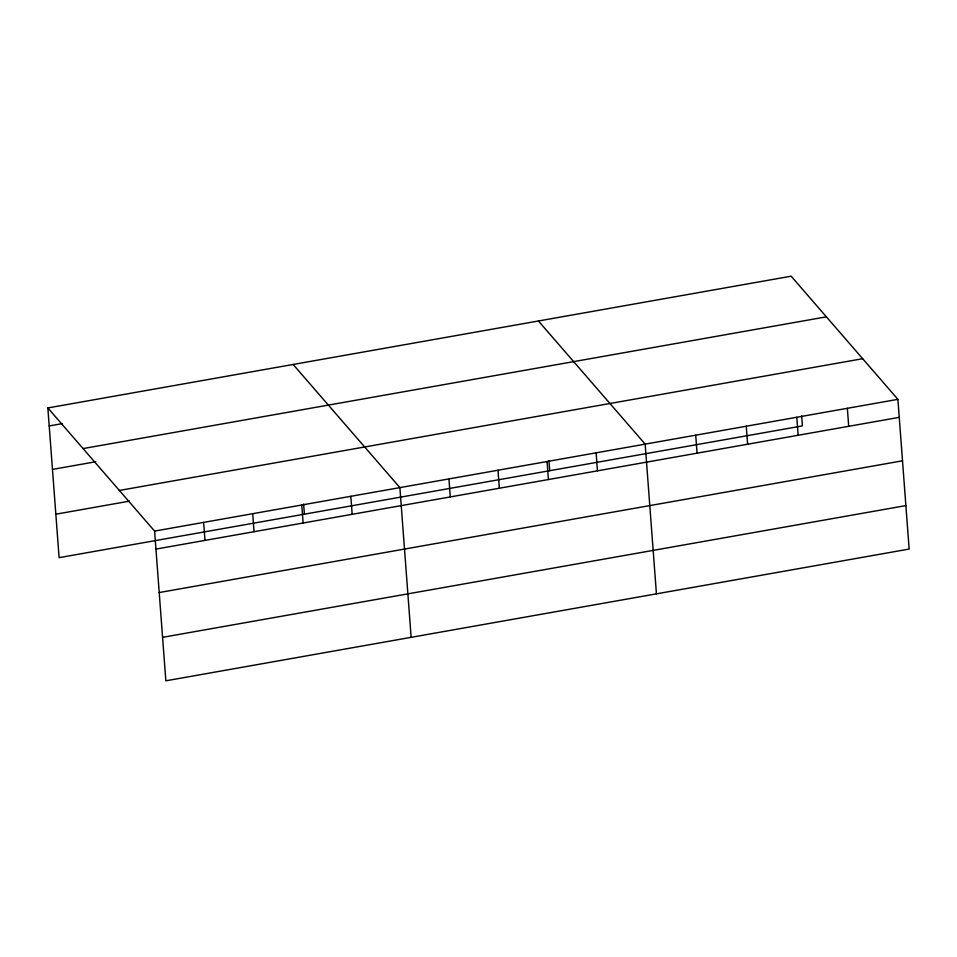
<?xml version="1.0" encoding="UTF-8"?>
<svg xmlns="http://www.w3.org/2000/svg" width="957" height="957" viewBox="0 0 957 957"><rect width="100%" height="100%" fill="white"/><g stroke="black" fill="none" stroke-linecap="round" stroke-linejoin="round"><path stroke-width="1.44" d="M47.85 407.945L791.152 276.19L897.893 399.344L909.15 549.055L165.848 680.81L154.591 531.087L47.85 407.945L59.107 557.656L802.409 425.913L801.655 415.769M49.202 425.949L62.193 423.64M83.068 448.582L826.381 316.839M52.468 469.409L95.76 461.741M119.362 490.451L862.664 358.708M55.841 514.196L129.422 501.145M154.591 531.087L897.893 399.344M155.943 549.091L899.245 417.348M159.209 592.55L902.511 460.807M162.57 637.338L905.884 505.595M538.432 320.99L645.174 444.132L656.43 593.854M293.141 364.461L399.882 487.603L411.139 637.326M847.352 408.304L848.703 426.308M796.798 417.252L798.162 435.256M746.257 426.212L747.608 444.215M695.715 435.172L697.067 453.175M596.115 452.828L597.467 470.832M548.923 460.568L549.689 470.712M547.057 461.525L548.409 479.529M497.999 470.222L499.351 488.226M448.941 478.919L450.292 496.922M350.824 496.3L352.176 514.304M303.632 504.04L304.398 514.184M301.766 504.997L303.118 523M252.708 513.694L254.06 531.697M203.65 522.39L205.001 540.394"/></g></svg>
